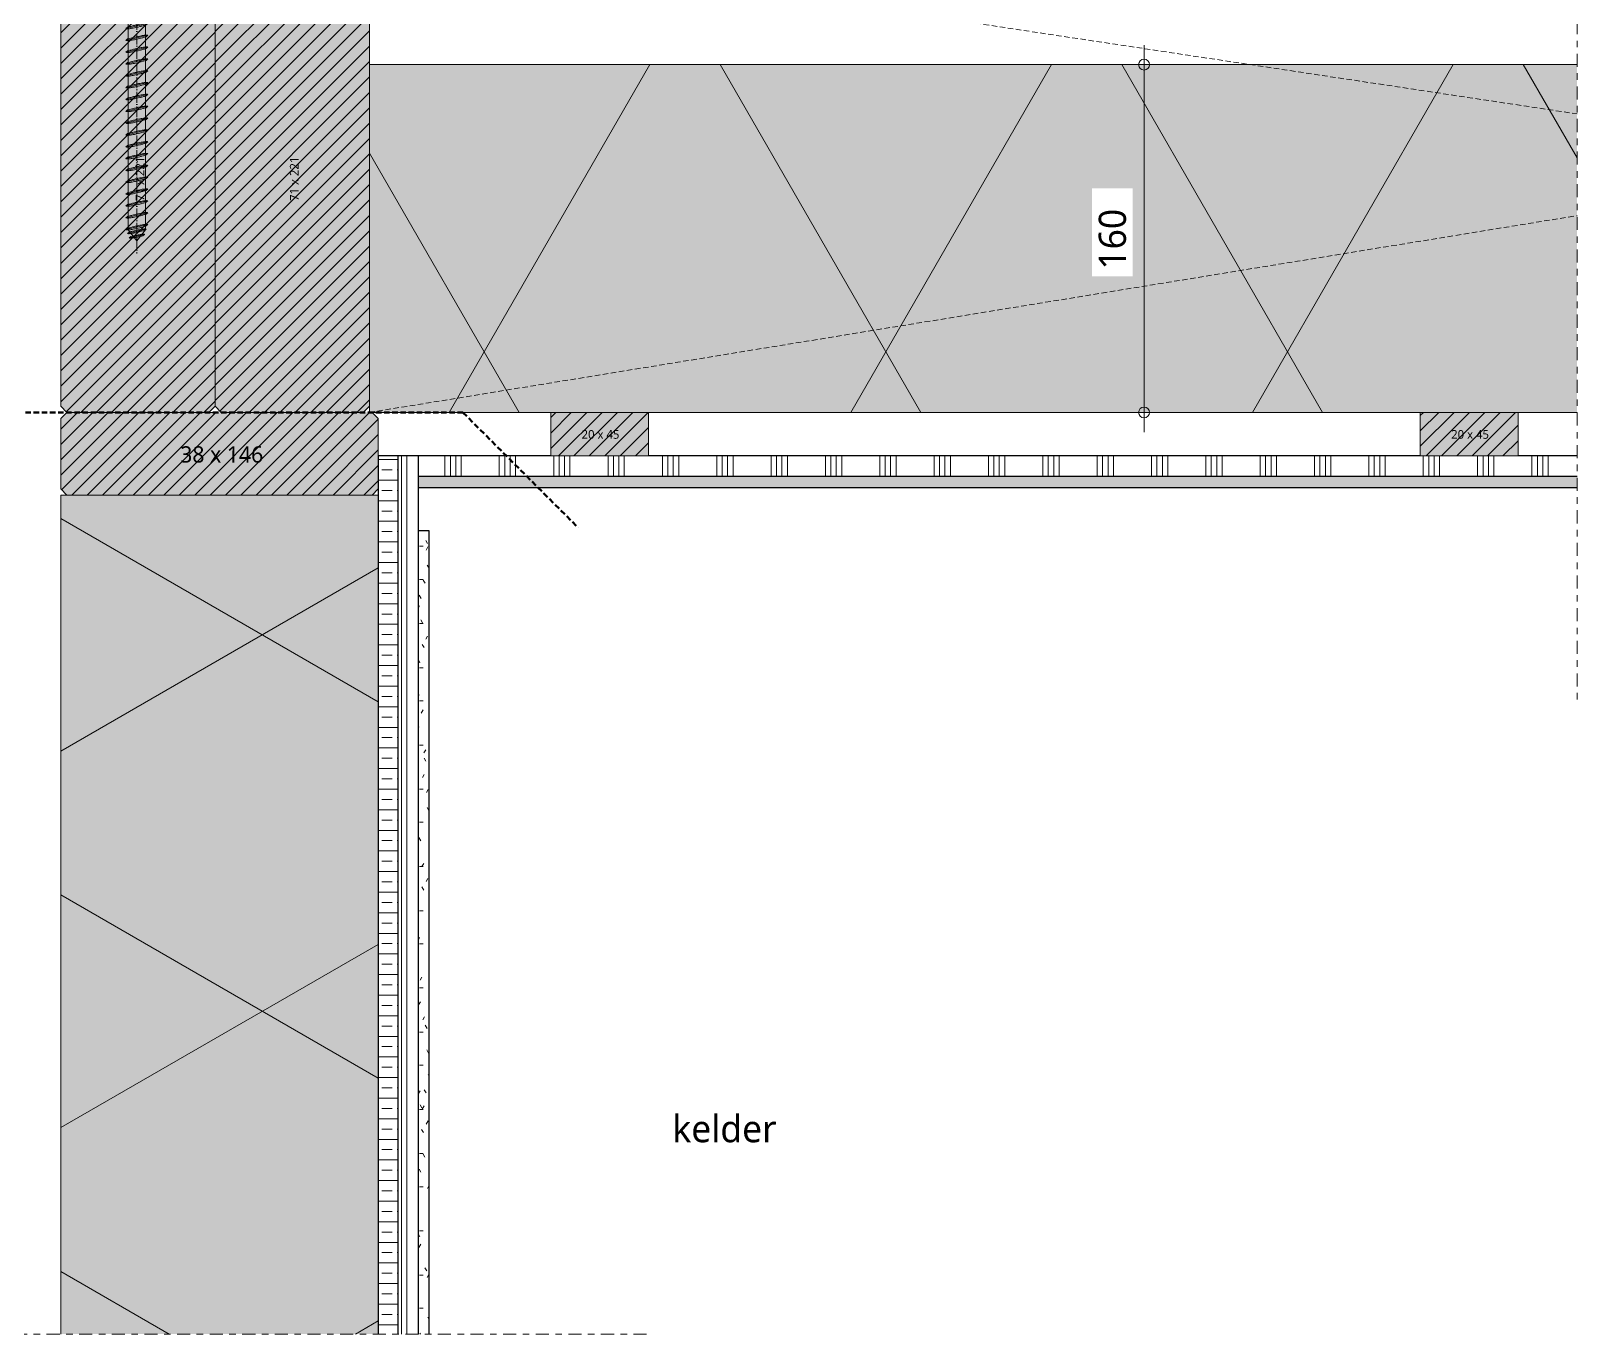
# Model space of a CAD drawing. Header units: millimetres. Extents: x 2927 to 18500, y -7154 to 6447.
# Drawn here: x 5745 to 6456, y 3549 to 4149 of the extents above; entities that cross this region are included whole.
import ezdxf

# ---------------------------------------------------------------- set-up
doc = ezdxf.new("R2010")
doc.units = ezdxf.units.MM
for name, pattern in [('MV_center', [15, 6, -3, 3, -3]), ('MV_hartlijn_staal', [6.6, 5, -0.8, 0, -0.8]), ('MV_hidden', [3.75, 2.5, -1.25])]:
    doc.linetypes.add(name, pattern=pattern)
for name, color, linetype, lineweight in [('A-ANNO-DIMS', 211, 'Continuous', 13), ('A-ANNO-DIMS-5', 211, 'Continuous', 13), ('A-ANNO-NOTE', 131, 'Continuous', 18), ('A-DETL', 90, 'Continuous', 13), ('A-DETL-GENF', 92, 'Continuous', 18), ('A-DETL-MEDM', 33, 'Continuous', 18), ('G-ANNO-TEXT', 231, 'Continuous', 13)]:
    doc.layers.add(name, color=color, linetype=linetype, lineweight=lineweight)
doc.styles.add('Segoe UI', font='segoeui.ttf', dxfattribs={"height": 7.5})
doc.styles.add('Segoe UI_1', font='segoeui.ttf', dxfattribs={"height": 4})
doc.styles.add('Segoe UI_3', font='segoeui.ttf', dxfattribs={"height": 12.5})
doc.dimstyles.new('2_5_mm', dxfattribs={"dimscale": 304.8, "dimtxt": 13.092049, "dimasz": 0.016404, "dimexe": 0.029528, "dimexo": 0.0625, "dimgap": 0.014764, "dimtad": 1, "dimdec": 0, "dimzin": 0, "dimdsep": 46, "dimtxsty": 'Segoe UI_3', "dimblk1": 'DOTBLANK', "dimblk2": 'DOTBLANK', "dimsah": 1, "dimcen": 0.09, "dimdle": 0.029528, "dimazin": 0, "dimtfac": 1, "dimtdec": 4, "dimtix": 1, "dimtmove": 0, "dimatfit": 3, "dimfxl": 0.029528, "dimfxlon": 1, "dimtvp": 1, "dimtfill": 1, "dimtolj": 1, "dimtzin": 0, "dimarcsym": 2})
pattern_1 = [(90, (10, 0), (-25, 1e-15), []), (90, (12.5, 0), (-25, 1e-15), []), (90, (15, 0), (-25, 1e-15), []), (90, (17.5, 0), (-25, 1e-15), [])]
pattern_2 = [(0, (0, 0), (20.32, 5.08), [1.676, -13.564, 1.676, -13.564, -81.28]), (0, (0, 0), (20.32, 5.08), [-30.48, 1.676, -28.804, 1.676, -13.564, -35.56]), (0, (0, 0), (20.32, 5.08), [-76.2, 1.676, -8.484, 1.676, -23.724]), (120, (7.62, 2.54), (-14.559409, 15.0576362), [1.676, -13.564, 1.676, -13.564, -81.28]), (120, (7.62, 2.54), (-14.559409, 15.0576362), [-30.48, 1.676, -28.804, 1.676, -13.564, -35.56]), (120, (7.62, 2.54), (-14.559409, 15.0576362), [-76.2, 1.676, -8.484, 1.676, -23.724]), (240, (10.16, 12.7), (-5.760591, -20.1376362), [1.676, -13.564, 1.676, -13.564, -81.28]), (240, (10.16, 12.7), (-5.760591, -20.1376362), [-30.48, 1.676, -28.804, 1.676, -13.564, -35.56]), (240, (10.16, 12.7), (-5.760591, -20.1376362), [-76.2, 1.676, -8.484, 1.676, -23.724])]

# ---------------------------------------------------------------- blocks, each defined once
blk = doc.blocks.new('42 isolatie - Type 1-V30-Details Domera')
at = {"layer": 'A-DETL-GENF'}
blk.add_hatch(color=256, dxfattribs=at).paths.add_polyline_path([(39.4, -3.63), (39.4, -146.8), (425.32, -146.8), (425.32, -0.8), (39.4, -0.8)])
at = {"layer": 'A-DETL-GENF', "lineweight": 13}
h = blk.add_hatch(dxfattribs=at)
h.set_pattern_fill('FP_39', color=256, style=0, pattern_type=2)
h.set_pattern_definition([(300, (-2364.6, -150.86), (-129.904, -75), []), (240, (-2364.6, -150.86), (-129.904, 75), [])])
h.paths.add_polyline_path([(39.4, -3.63), (39.4, -146.8), (425.32, -146.8), (425.32, -0.8), (39.4, -0.8)])
at = {"layer": 'A-DETL-GENF'}
for p, q in [((425.32, -0.8), (39.4, -0.8)), ((425.32, -0.8), (39.4, -0.8)), ((425.32, -3.63), (425.32, -0.8)), ((425.32, -143.97), (425.32, -3.63)), ((425.32, -146.8), (425.32, -143.97))]:
    blk.add_line(p, q, dxfattribs=at)
blk = doc.blocks.new('42 isolatie - Type 1-V31-Details Domera')
at = {"layer": 'A-DETL-GENF'}
blk.add_hatch(color=256, dxfattribs=at).paths.add_polyline_path([(541.57, 0.8), (555.78, 0.8), (555.78, 160.8), (0.28, 160.8), (0.28, 0.8), (528.66, 0.8)])
at = {"layer": 'A-DETL-GENF', "lineweight": 13}
h = blk.add_hatch(dxfattribs=at)
h.set_pattern_fill('FP_48', color=256, style=0, pattern_type=2)
h.set_pattern_definition([(60, (-2360.91, 160.98), (-138.564, 80), []), (120, (-2360.91, 160.98), (-138.564, -80), [])])
h.paths.add_polyline_path([(541.57, 0.8), (555.78, 0.8), (555.78, 160.8), (0.28, 160.8), (0.28, 0.8), (528.66, 0.8)])
at = {"layer": 'A-DETL-GENF'}
for p, q in [((555.78, 160.8), (0.28, 160.8)), ((0.28, 160.8), (0.28, 3.63)), ((555.78, 160.8), (0.28, 160.8)), ((0.28, 3.63), (0.28, 0.8)), ((0.28, 0.8), (1.45, 0.8)), ((1.45, 0.8), (4.28, 0.8)), ((4.28, 0.8), (83.66, 0.8)), ((4.28, 0.8), (83.66, 0.8)), ((83.66, 0.8), (128.61, 0.8)), ((128.66, 0.8), (483.66, 0.8)), ((128.66, 0.8), (483.66, 0.8)), ((483.66, 0.8), (528.66, 0.8)), ((528.66, 0.8), (555.78, 0.8)), ((528.66, 0.8), (555.78, 0.8))]:
    blk.add_line(p, q, dxfattribs=at)
blk = doc.blocks.new('00 hout_rechthoekig_sls - Vuren 20x45-3218159-Details Domera')
at = {"layer": 'A-DETL-GENF', "lineweight": 13}
blk.add_hatch(color=256, dxfattribs=at).paths.add_polyline_path([(45, -20), (44.94, 0), (0, 0), (0, -20)])
at = {"layer": 'A-DETL-MEDM', "lineweight": 13}
h = blk.add_hatch(dxfattribs=at)
h.set_pattern_fill('FP_66', color=256, style=0, pattern_type=2)
h.set_pattern_definition([(45, (-5983.669, -3973.144), (-3.535534, 3.535534), [])])
h.paths.add_polyline_path([(0, -20), (45, -20), (44.94, 0), (0, 0), (0, -5.03)])
at = {"layer": 'A-DETL-MEDM'}
for p, q in [((0, 0), (45, 0)), ((0, -20), (0, 0)), ((45, 0), (45, -20)), ((45, 0), (45, -20)), ((45, 0), (45, -20)), ((45, -20), (0, -20)), ((45, -20), (0, -20))]:
    blk.add_line(p, q, dxfattribs=at)
blk = doc.blocks.new('00 hout_rechthoekig_sls - Vuren 20x45-V32-Details Domera')
at = {"layer": 'A-DETL-GENF', "lineweight": 13}
blk.add_hatch(color=256, dxfattribs=at).paths.add_polyline_path([(45, -20), (45, 0), (0, 0), (0, -20)])
at = {"layer": 'A-DETL-MEDM', "lineweight": 13}
h = blk.add_hatch(dxfattribs=at)
h.set_pattern_fill('FP_67', color=256, style=0, pattern_type=2)
h.set_pattern_definition([(45, (-6383.669, -3973.144), (-3.535534, 3.535534), [])])
h.paths.add_polyline_path([(45, -20), (45, 0), (0, 0), (0, -20)])
at = {"layer": 'A-DETL-MEDM'}
for p, q in [((0, 0), (45, 0)), ((0, -20), (0, 0)), ((45, 0), (45, -20)), ((45, 0), (45, -20)), ((45, 0), (45, -20)), ((45, -20), (0, -20)), ((45, -20), (0, -20))]:
    blk.add_line(p, q, dxfattribs=at)
blk = doc.blocks.new('00 hout_rechthoekig_sls - Vuren 71x221-V33-Details Domera')
at = {"layer": 'A-DETL-GENF'}
blk.add_hatch(color=256, dxfattribs=at).paths.add_polyline_path([(221, -2.83), (218.17, 0), (2.83, 0), (0, -2.83), (0, -68.17), (2.83, -71), (218.17, -71), (221, -68.17)])
at = {"layer": 'A-DETL-MEDM', "lineweight": 13}
h = blk.add_hatch(dxfattribs=at)
h.set_pattern_fill('FP_68', color=256, style=0, pattern_type=2)
h.set_pattern_definition([(135, (4194.144, -5829.284), (-3.535534, -3.535534), [])])
h.paths.add_polyline_path([(221, -68.17), (221, -2.83), (218.17, 0), (2.83, 0), (0, -2.83), (0, -68.17), (2.83, -71), (218.17, -71)])
at = {"layer": 'A-DETL-MEDM'}
for p, q in [((0, -2.83), (2.83, 0)), ((2.83, 0), (0, -2.83)), ((218.17, 0), (221, -2.83)), ((218.17, 0), (221, -2.83)), ((2.83, -71), (0, -68.17)), ((0, -68.17), (2.83, -71)), ((2.83, -71), (218.17, -71)), ((221, -68.17), (218.17, -71)), ((218.17, -71), (221, -68.17))]:
    blk.add_line(p, q, dxfattribs=at)
blk = doc.blocks.new('00 hout_rechthoekig_sls - SLS 38x146-V34-Details Domera')
at = {"layer": 'A-DETL-GENF'}
blk.add_hatch(color=256, dxfattribs=at).paths.add_polyline_path([(2.83, -38), (143.17, -38), (146, -35.17), (146, -2.83), (143.17, 0), (2.83, 0), (0, -2.83), (0, -35.17)])
at = {"layer": 'A-DETL-MEDM', "lineweight": 13}
h = blk.add_hatch(dxfattribs=at)
h.set_pattern_fill('FP_69', color=256, style=0, pattern_type=2)
h.set_pattern_definition([(45, (-5758.284, -3973.144), (-3.535534, 3.535534), [])])
h.paths.add_polyline_path([(2.83, -38), (143.17, -38), (146, -35.17), (146, -2.83), (143.17, 0), (2.83, 0), (0, -2.83), (0, -35.17)])
at = {"layer": 'A-DETL-MEDM'}
for p, q in [((0, -2.83), (2.83, 0)), ((2.83, 0), (0, -2.83)), ((2.83, 0), (71, 0)), ((142, 0), (143.17, 0)), ((143.17, 0), (146, -2.83)), ((0, -2.83), (0, -35.17)), ((143.17, 0), (146, -2.83)), ((146, -20), (146, -2.83)), ((2.83, -38), (0, -35.17)), ((0, -35.17), (2.83, -38)), ((146, -35.17), (143.17, -38)), ((143.17, -38), (146, -35.17)), ((2.83, -38), (143.17, -38))]:
    blk.add_line(p, q, dxfattribs=at)
blk = doc.blocks.new('00 hout_rechthoekig_sls - Vuren 71x221-V35-Details Domera')
at = {"layer": 'A-DETL-GENF'}
blk.add_hatch(color=256, dxfattribs=at).paths.add_polyline_path([(221, -68.17), (221, -2.83), (218.17, 0), (2.83, 0), (0, -2.83), (0, -68.17), (2.83, -71), (218.17, -71)])
at = {"layer": 'A-DETL-MEDM', "lineweight": 13}
h = blk.add_hatch(dxfattribs=at)
h.set_pattern_fill('FP_70', color=256, style=0, pattern_type=2)
h.set_pattern_definition([(135, (4194.144, -5900.284), (-3.535534, -3.535534), [])])
h.paths.add_polyline_path([(221, -68.17), (221, -2.83), (218.17, 0), (2.83, 0), (0, -2.83), (0, -68.17), (2.83, -71), (218.17, -71)])
at = {"layer": 'A-DETL-MEDM'}
for p, q in [((0, -2.83), (2.83, 0)), ((2.83, 0), (0, -2.83)), ((2.83, 0), (218.17, 0)), ((218.17, 0), (221, -2.83)), ((218.17, 0), (221, -2.83)), ((221, -68.17), (221, -2.83)), ((0, -29), (0, -38)), ((2.83, -71), (0, -68.17)), ((0, -68.17), (2.83, -71)), ((2.83, -71), (218.17, -71)), ((221, -68.17), (218.17, -71)), ((218.17, -71), (221, -68.17))]:
    blk.add_line(p, q, dxfattribs=at)
blk = doc.blocks.new('28 schroeven 2D - Tellerkop-schroef 10_0x180mm-3218140-Details Domera')
at = {"layer": 'A-DETL-GENF', "linetype": 'MV_hartlijn_staal', "lineweight": 13}
blk.add_line((0, 9.1), (0, -185.9), dxfattribs=at)
at = {"layer": 'A-DETL-GENF', "lineweight": 5}
for p, q in [((-16, 0), (-16, 1)), ((-16, 1), (-15, 1)), ((-14.2, 4), (0, 4)), ((14.2, 4), (0, 4)), ((16, 1), (15, 1)), ((16, 0), (16, 1)), ((-16, 0), (16, 0)), ((-4, -3.55), (-4, -175)), ((4, -175), (4, -3.55)), ((5, -58.31), (-5, -60.64)), ((-5, -60.64), (-4.25, -60)), ((5, -63.75), (-5, -66.08)), ((4.25, -58.95), (5, -58.31)), ((4.25, -64.39), (5, -63.75)), ((-5, -66.08), (-4.25, -65.44)), ((5, -69.19), (-5, -71.52)), ((-5, -71.52), (-4.25, -70.88)), ((4.25, -69.83), (5, -69.19)), ((5, -74.63), (-5, -76.96)), ((-5, -76.96), (-4.25, -76.32)), ((4.25, -75.27), (5, -74.63)), ((5, -80.07), (-5, -82.4)), ((-5, -82.4), (-4.25, -81.76)), ((4.25, -80.71), (5, -80.07)), ((5, -85.52), (-5, -87.84)), ((-5, -87.84), (-4.25, -87.2)), ((5, -90.96), (-5, -93.28)), ((4.25, -86.16), (5, -85.52)), ((4.25, -91.6), (5, -90.96)), ((-5, -93.28), (-4.25, -92.64)), ((5, -96.4), (-5, -98.72)), ((-5, -98.72), (-4.25, -98.08)), ((4.25, -97.04), (5, -96.4)), ((5, -101.84), (-5, -104.17)), ((-5, -104.17), (-4.25, -103.53)), ((4.25, -102.48), (5, -101.84)), ((5, -107.28), (-5, -109.61)), ((-5, -109.61), (-4.25, -108.97)), ((5, -112.72), (-5, -115.05)), ((4.25, -107.92), (5, -107.28)), ((4.25, -113.36), (5, -112.72)), ((-5, -115.05), (-4.25, -114.41)), ((5, -118.16), (-5, -120.49)), ((-5, -120.49), (-4.25, -119.85)), ((4.25, -118.8), (5, -118.16)), ((5, -123.6), (-5, -125.93)), ((-5, -125.93), (-4.25, -125.29)), ((4.25, -124.24), (5, -123.6)), ((5, -129.04), (-5, -131.37)), ((-5, -131.37), (-4.25, -130.73)), ((5, -134.48), (-5, -136.81)), ((4.25, -129.68), (5, -129.04)), ((4.25, -135.12), (5, -134.48)), ((-5, -136.81), (-4.25, -136.17)), ((5, -139.92), (-5, -142.25)), ((-5, -142.25), (-4.25, -141.61)), ((4.25, -140.56), (5, -139.92)), ((5, -145.36), (-5, -147.69)), ((-5, -147.69), (-4.25, -147.05)), ((4.25, -146), (5, -145.36)), ((5, -150.8), (-5, -153.13)), ((-5, -153.13), (-4.25, -152.49)), ((5, -156.24), (-5, -158.57)), ((4.25, -151.44), (5, -150.8)), ((4.25, -156.88), (5, -156.24)), ((-5, -158.57), (-4.25, -157.93)), ((5, -161.68), (-5, -164.01)), ((-5, -164.01), (-4.25, -163.37)), ((4.25, -162.32), (5, -161.68)), ((5, -167.13), (-5, -169.45)), ((-5, -169.45), (-4.25, -168.81)), ((4.25, -167.77), (5, -167.13)), ((5, -172.57), (-5, -174.89)), ((-5, -174.89), (-4.25, -174.25)), ((4.26, -174.67), (-4.26, -176.66)), ((-4.26, -176.66), (-3.51, -176.02)), ((-4, -175), (0, -180)), ((3.52, -177.07), (-3.52, -178.71)), ((0, -180), (4, -175)), ((2.77, -177.71), (3.52, -177.07)), ((3.51, -175.31), (4.26, -174.67)), ((4.25, -173.21), (5, -172.57)), ((-3.52, -178.71), (-2.77, -178.07))]:
    blk.add_line(p, q, dxfattribs=at)
at = {"layer": 'A-DETL-GENF'}
for p, q in [((-4, -3.55), (-4, 0)), ((4, -3.55), (4, 0))]:
    blk.add_line(p, q, dxfattribs=at)
at = {"layer": 'A-DETL-GENF', "lineweight": 5}
for centre, start, end in [((-6.79, 0.41), 154.12592, 175.87408), ((6.79, 0.41), 4.12592, 25.87408)]:
    blk.add_arc(centre, 8.23, start, end, dxfattribs=at)
for points in [[(-5, -60.64), (-3.5, -61.2), (4.25, -58.95)], [(-4.25, -60), (4.37, -57.74), (5, -58.31)], [(-4.25, -65.44), (4.37, -63.18), (5, -63.75)], [(-5, -66.08), (-3.5, -66.64), (4.25, -64.39)], [(-5, -71.52), (-3.5, -72.08), (4.25, -69.83)], [(-4.25, -70.88), (4.37, -68.62), (5, -69.19)], [(-5, -76.96), (-3.5, -77.52), (4.25, -75.27)], [(-4.25, -76.32), (4.37, -74.06), (5, -74.63)], [(-5, -82.4), (-3.5, -82.96), (4.25, -80.71)], [(-4.25, -81.76), (4.37, -79.5), (5, -80.07)], [(-5, -87.84), (-3.5, -88.4), (4.25, -86.16)], [(-5, -93.28), (-3.5, -93.84), (4.25, -91.6)], [(-4.25, -87.2), (4.37, -84.94), (5, -85.52)], [(-4.25, -92.64), (4.37, -90.38), (5, -90.96)], [(-5, -98.72), (-3.5, -99.28), (4.25, -97.04)], [(-4.25, -98.08), (4.37, -95.82), (5, -96.4)], [(-5, -104.17), (-3.5, -104.72), (4.25, -102.48)], [(-4.25, -103.53), (4.37, -101.26), (5, -101.84)], [(-5, -109.61), (-3.5, -110.17), (4.25, -107.92)], [(-5, -115.05), (-3.5, -115.61), (4.25, -113.36)], [(-4.25, -108.97), (4.37, -106.7), (5, -107.28)], [(-4.25, -114.41), (4.37, -112.15), (5, -112.72)], [(-5, -120.49), (-3.5, -121.05), (4.25, -118.8)], [(-4.25, -119.85), (4.37, -117.59), (5, -118.16)], [(-5, -125.93), (-3.5, -126.49), (4.25, -124.24)], [(-4.25, -125.29), (4.37, -123.03), (5, -123.6)], [(-5, -131.37), (-3.5, -131.93), (4.25, -129.68)], [(-5, -136.81), (-3.5, -137.37), (4.25, -135.12)], [(-4.25, -130.73), (4.37, -128.47), (5, -129.04)], [(-4.25, -136.17), (4.37, -133.91), (5, -134.48)], [(-5, -142.25), (-3.5, -142.81), (4.25, -140.56)], [(-4.25, -141.61), (4.37, -139.35), (5, -139.92)], [(-5, -147.69), (-3.5, -148.25), (4.25, -146)], [(-4.25, -147.05), (4.37, -144.79), (5, -145.36)], [(-5, -153.13), (-3.5, -153.69), (4.25, -151.44)], [(-4.25, -152.49), (4.37, -150.23), (5, -150.8)], [(-4.25, -157.93), (4.37, -155.67), (5, -156.24)], [(-5, -158.57), (-3.5, -159.13), (4.25, -156.88)], [(-5, -164.01), (-3.5, -164.57), (4.25, -162.32)], [(-4.25, -163.37), (4.37, -161.11), (5, -161.68)], [(-5, -169.45), (-3.5, -170.01), (4.25, -167.77)], [(-4.25, -168.81), (4.37, -166.55), (5, -167.13)], [(-5, -174.89), (-3.5, -175.45), (4.25, -173.21)], [(-4.26, -176.66), (-3.01, -177.14), (3.51, -175.31)], [(-4.25, -174.25), (4.37, -171.99), (5, -172.57)], [(-3.52, -178.71), (-2.51, -179.11), (2.77, -177.71)], [(-3.51, -176.02), (3.73, -174.19), (4.26, -174.67)], [(-2.77, -178.07), (3.1, -176.67), (3.52, -177.07)]]:
    blk.add_open_spline(points, degree=2, dxfattribs=at)
blk = doc.blocks.new('NLRS_00_DI_maskeer - Type 1-4234569-Details Domera')
at = {"layer": 'A-DETL-GENF', "linetype": 'MV_center'}
blk.add_line((-100, 0), (599.5, 0), dxfattribs=at)
blk = doc.blocks.new('NLRS_00_DI_maskeer - Type 1-4234567-Details Domera')
at = {"layer": 'A-DETL-GENF', "linetype": 'MV_center'}
blk.add_line((409.5, 0), (-100, 0), dxfattribs=at)
blk = doc.blocks.new('DIMBLOCK41-Details Domera')
at = {"layer": 'A-ANNO-DIMS-5'}
for p, q in [((6256.58, 3964.14), (6256.58, 4142.14)), ((6256.58, 4133.14), (6247.58, 4133.14)), ((6256.58, 4133.14), (6265.58, 4133.14)), ((6256.58, 3973.14), (6247.58, 3973.14)), ((6256.58, 3973.14), (6265.58, 3973.14))]:
    blk.add_line(p, q, dxfattribs=at)
for centre in [(6256.58, 4133.14), (6256.58, 3973.14)]:
    blk.add_circle(centre, 2.5, dxfattribs=at)
at = {"layer": 'A-ANNO-DIMS-5', "color": 0, "insert": (6235.77, 4038.86), "char_height": 12.5, "width": 34.2774, "attachment_point": 1, "rotation": 90, "line_spacing_factor": 1.142579, "style": 'Segoe UI_3', "bg_fill": 3, "box_fill_scale": 1.25, "bg_fill_color": 9, "bg_fill_true_color": 13158600, "bg_fill_transparency": 0}
blk.add_mtext('160', dxfattribs=at)
blk = doc.blocks.new('_DotBlank')
at = {"color": 0, "linetype": 'ByBlock', "lineweight": -2}
blk.add_line((-0.5, 0), (-1, 0), dxfattribs=at)
blk.add_circle((0, 0), 0.5, dxfattribs=at)

msp = doc.modelspace()

# ---------------------------------------------------------------- hatches: boundary and pattern name
at = {"layer": 'A-DETL-GENF', "lineweight": 13}
h = msp.add_hatch(dxfattribs=at)
h.set_pattern_fill('FP_4', color=250, style=0, pattern_type=2)
h.set_pattern_definition([(0, (0, 0), (0, 9.476), []), (0, (0, 4.738), (0, 9.476), [4.738, -2.369])])
h.paths.add_polyline_path([(5904.28, 3549.22), (5913.28, 3549.22), (5913.28, 3953.14), (5904.28, 3953.14)])
h = msp.add_hatch(dxfattribs=at)
h.set_pattern_fill('FP_6', color=253, style=0, pattern_type=2)
h.set_pattern_definition(pattern_1)
h.paths.add_polyline_path([(5913.28, 3549.22), (5922.78, 3549.22), (5922.78, 3953.14), (5913.28, 3953.14)])
h = msp.add_hatch(dxfattribs=at)
h.set_pattern_fill('FP_6', color=253, style=0, pattern_type=2)
h.set_pattern_definition(pattern_1)
h.paths.add_polyline_path([(5983.67, 3943.64), (6455.78, 3943.64), (6455.78, 3953.14), (5922.78, 3953.14), (5922.78, 3943.64)])
h = msp.add_hatch(dxfattribs=at)
h.set_pattern_fill('FP_5', color=253, style=0, pattern_type=2)
h.set_pattern_definition(pattern_2)
h.paths.add_polyline_path([(6303.92, 3938.64), (6455.78, 3938.64), (6455.78, 3943.64), (5922.78, 3943.64), (5922.78, 3938.64)])
h = msp.add_hatch(dxfattribs=at)
h.set_pattern_fill('FP_5', color=253, style=0, pattern_type=2)
h.set_pattern_definition(pattern_2)
h.paths.add_polyline_path([(5922.78, 3549.22), (5927.78, 3549.22), (5927.78, 3918.64), (5922.78, 3918.64)])

# ---------------------------------------------------------------- linework, layer by layer
at = {"layer": 'A-DETL', "linetype": 'MV_hidden', "lineweight": 18}
for p, q in [((5900.99, 4194.14), (6455.78, 4110.48)), ((5900.28, 3973.14), (6455.78, 4063.68))]:
    msp.add_line(p, q, dxfattribs=at)
at = {"layer": 'A-DETL', "linetype": 'MV_hidden', "lineweight": 50}
for q in [(5645.21, 3973.14), (5996.32, 3920.11)]:
    msp.add_line((5943.28, 3973.14), q, dxfattribs=at)
at = {"layer": 'A-DETL', "lineweight": 25}
for p, q in [((5913.28, 3953.14), (5904.28, 3953.14)), ((5904.28, 3953.14), (5904.28, 3549.22)), ((5922.78, 3953.14), (5913.28, 3953.14)), ((5913.28, 3953.14), (5913.28, 3549.22)), ((5983.67, 3953.14), (5922.78, 3953.14)), ((5922.78, 3549.22), (5922.78, 3953.14)), ((6383.67, 3953.14), (6028.67, 3953.14)), ((6455.78, 3953.14), (6428.67, 3953.14)), ((6455.78, 3943.64), (5922.78, 3943.64)), ((5922.78, 3938.64), (6455.78, 3938.64)), ((5927.78, 3918.64), (5922.78, 3918.64)), ((5927.78, 3549.22), (5927.78, 3918.64))]:
    msp.add_line(p, q, dxfattribs=at)

# ---------------------------------------------------------------- block references
at = {"layer": 'A-DETL-GENF', "linetype": 'MV_center'}
for name, p, rotation in [('NLRS_00_DI_maskeer - Type 1-4234567-Details Domera', (6455.78, 3938.64), 89.99999999999991), ('NLRS_00_DI_maskeer - Type 1-4234569-Details Domera', (5927.78, 3549.22), 180)]:
    msp.add_blockref(name, p, dxfattribs=dict(at, rotation=rotation))
at = {"layer": 'A-DETL-GENF'}
for name, p in [('28 schroeven 2D - Tellerkop-schroef 10_0x180mm-3218140-Details Domera', (5793.28, 4232.14)), ('42 isolatie - Type 1-V31-Details Domera', (5900.01, 3972.34))]:
    msp.add_blockref(name, p, dxfattribs=at)
at = {"layer": 'A-DETL-GENF', "rotation": 89.99999999999991}
msp.add_blockref('42 isolatie - Type 1-V30-Details Domera', (5757.48, 3509.82), dxfattribs=at)
at = {"layer": 'A-DETL-MEDM', "rotation": 270.0000000000001}
for name, p in [('00 hout_rechthoekig_sls - Vuren 71x221-V33-Details Domera', (5829.28, 4194.14)), ('00 hout_rechthoekig_sls - Vuren 71x221-V35-Details Domera', (5900.28, 4194.14))]:
    msp.add_blockref(name, p, dxfattribs=at)
at = {"layer": 'A-DETL-MEDM'}
msp.add_blockref('00 hout_rechthoekig_sls - SLS 38x146-V34-Details Domera', (5758.28, 3973.14), dxfattribs=at)
at = {"layer": 'A-DETL-MEDM', "lineweight": 13}
for name, p in [('00 hout_rechthoekig_sls - Vuren 20x45-3218159-Details Domera', (5983.67, 3973.14)), ('00 hout_rechthoekig_sls - Vuren 20x45-V32-Details Domera', (6383.67, 3973.14))]:
    msp.add_blockref(name, p, dxfattribs=at)

# ---------------------------------------------------------------- texts
at = {"layer": 'A-ANNO-NOTE', "lineweight": 13, "char_height": 4, "width": 27.6582, "attachment_point": 1, "rotation": 90, "style": 'Segoe UI_1'}
for insert in [(5792.67, 4070.45), (5863.67, 4070.45)]:
    msp.add_mtext('71 x 221', dxfattribs=dict(at, insert=insert))
at = {"layer": 'A-ANNO-NOTE', "lineweight": 13, "attachment_point": 1}
for s, insert, char_height, width, style in [('20 x 45', (5997.86, 3965.05), 4, 23.6498, 'Segoe UI_1'), ('20 x 45', (6397.86, 3965.05), 4, 23.6498, 'Segoe UI_1'), ('38 x 146', (5813.22, 3957.59), 7.5, 47.2996, 'Segoe UI')]:
    msp.add_mtext(s, dxfattribs=dict(at, insert=insert, char_height=char_height, width=width, style=style))
at = {"layer": 'G-ANNO-TEXT', "color": 7, "insert": (6039.61, 3649.95), "char_height": 12.5, "width": 57.7215, "attachment_point": 1, "style": 'Segoe UI_3'}
msp.add_mtext('kelder', dxfattribs=at)

# ---------------------------------------------------------------- next in the draw order: dimensions: what is measured, and where the dimension line sits
at = {"layer": 'A-ANNO-DIMS'}
dim = msp.add_linear_dim(base=(6256.58, 4133.14), p1=(6247.58, 3973.14), p2=(6247.58, 4133.14), angle=90, dimstyle='2_5_mm', override={"dimpost": '<>', "dimfxl": 160}, dxfattribs=at)
dim.commit()
dim.dimension.update_dxf_attribs({"geometry": 'DIMBLOCK41-Details Domera', "text_midpoint": (6245.58, 4053.14)})

doc.saveas('drawing.dxf')
